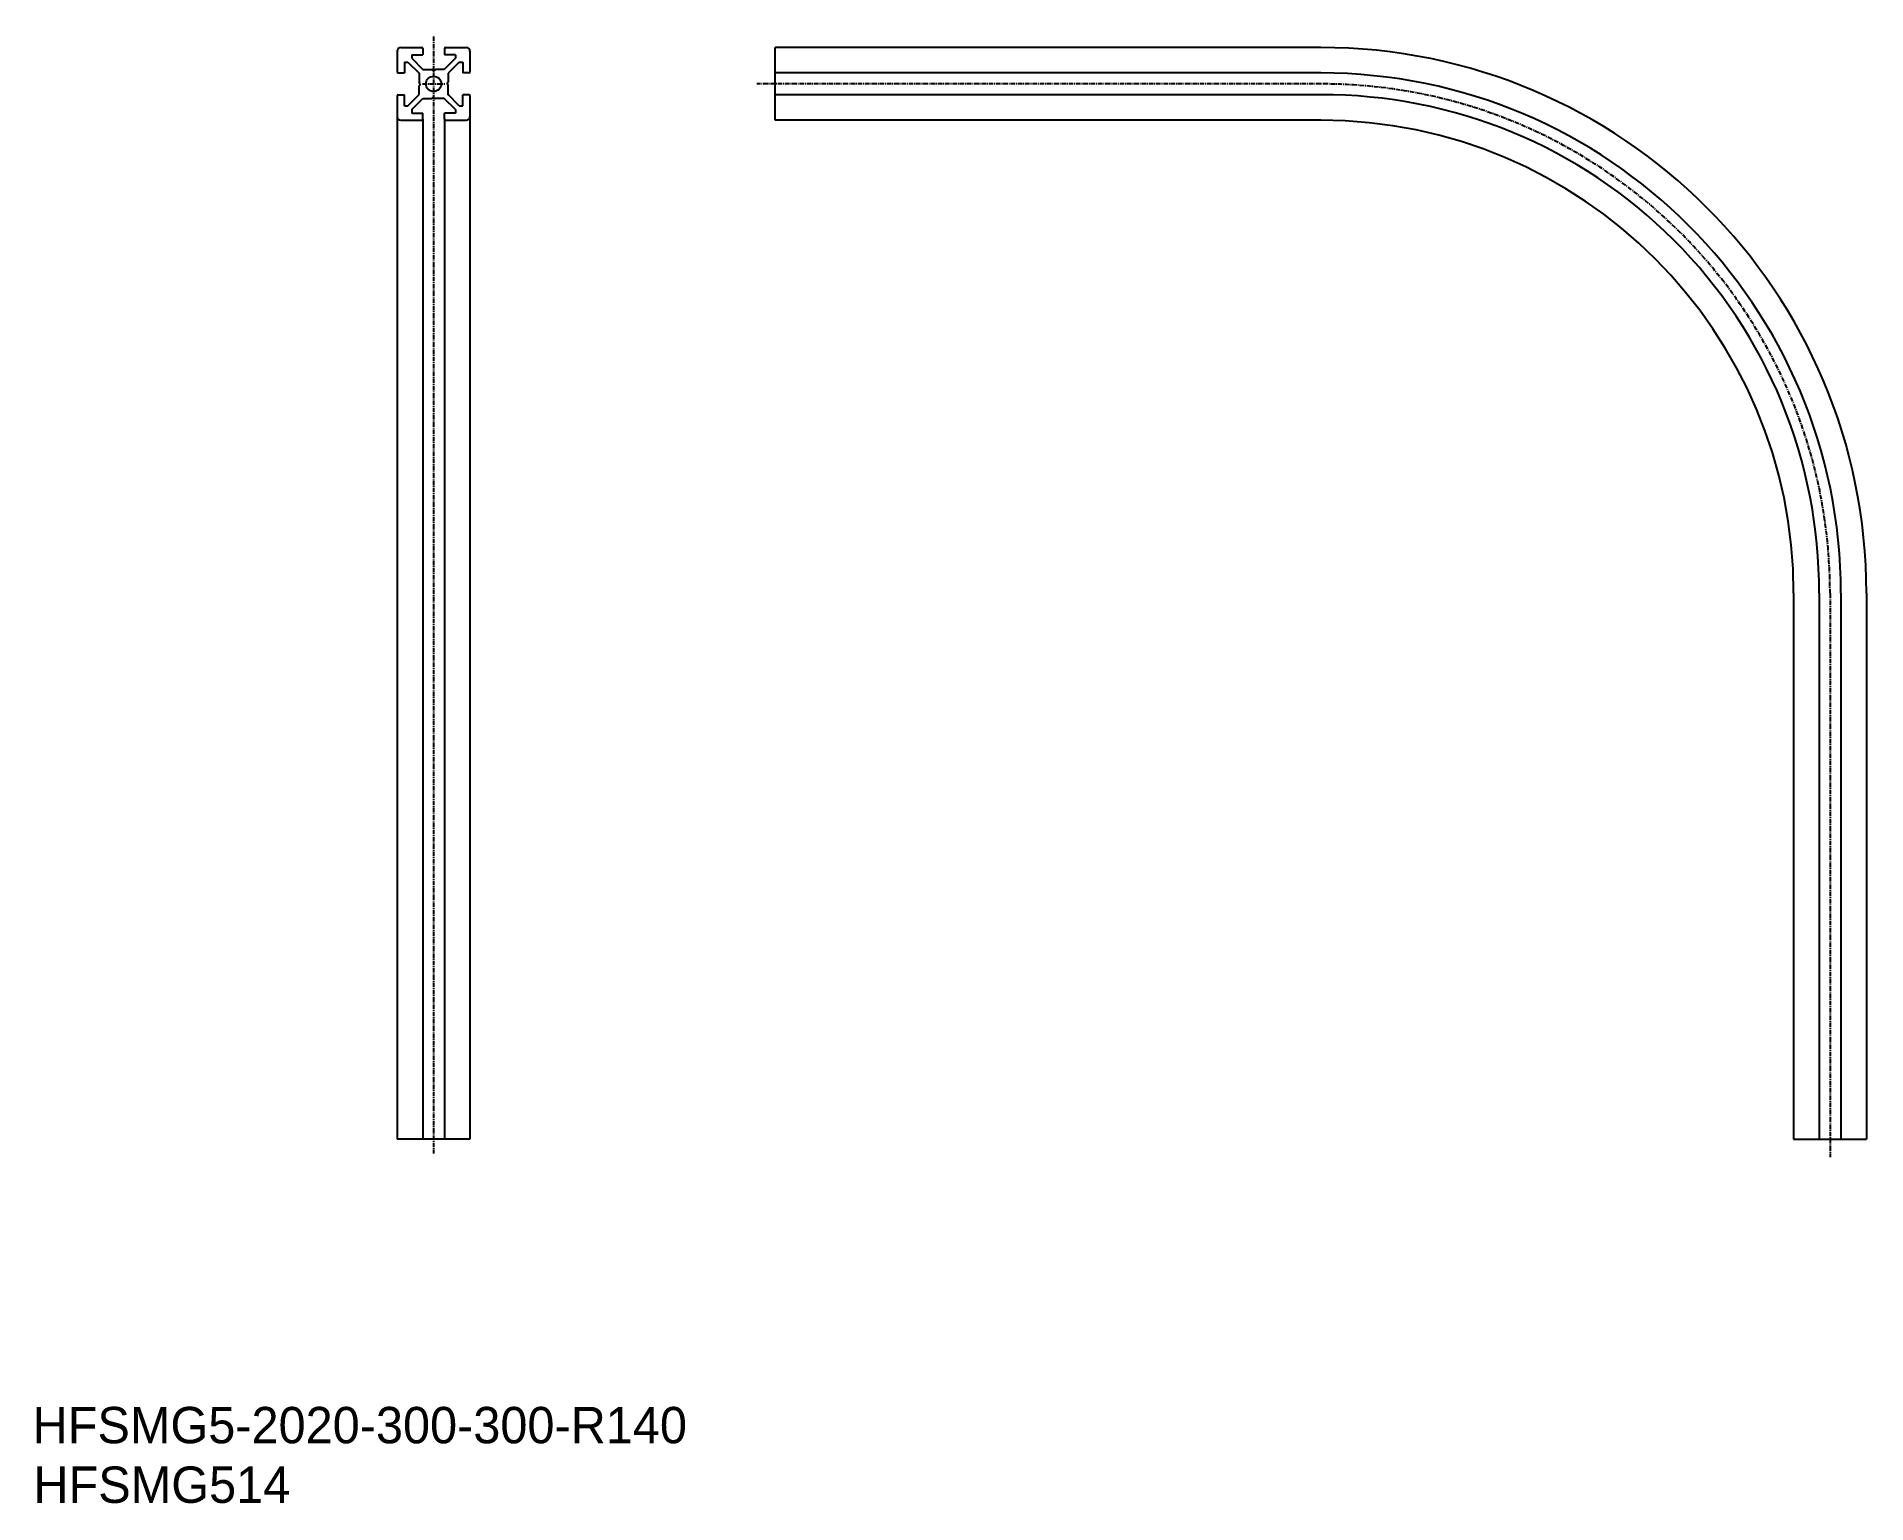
# Model space of a CAD drawing. Extents: x 1 to 504, y 0 to 403.
import ezdxf

# ---------------------------------------------------------------- set-up
doc = ezdxf.new("R2010")
doc.units = 0
doc.linetypes.add('CENTER', pattern=[2, 1.25, -0.25, 0.25, -0.25])
doc.layers.get('0').update_dxf_attribs({"linetype": 'CONTINUOUS'})
doc.layers.add('CENTER', color=1, linetype='CENTER')

msp = doc.modelspace()

# ---------------------------------------------------------------- linework, layer by layer
at = {"color": 7, "linetype": 'CONTINUOUS'}
for p, q in [((100, 399), (100, 393.3)), ((101, 400), (106.7, 400)), ((104, 398), (104, 397.06)), ((104, 398), (107, 398)), ((107, 399.7), (107, 398)), ((113, 399.7), (113, 398)), ((116, 398), (113, 398)), ((113.3, 400), (119, 400)), ((116, 398), (116, 397.06)), ((120, 399), (120, 393.3)), ((353.84, 400), (203.84, 400)), ((203.84, 380), (203.84, 400)), ((100.3, 393), (102, 393)), ((102, 396), (102.94, 396)), ((102, 396), (102, 393)), ((102.94, 396), (106, 392.94)), ((104, 397.06), (107.06, 394)), ((106, 392.94), (106, 390.52)), ((107.06, 394), (109.48, 394)), ((110, 393.7), (109.48, 394)), ((110, 393.7), (110.52, 394)), ((112.94, 394), (110.52, 394)), ((116, 397.06), (112.94, 394)), ((117.06, 396), (114, 392.94)), ((114, 392.94), (114, 390.52)), ((117.06, 396), (118, 396)), ((118, 396), (118, 393)), ((119.7, 393), (118, 393)), ((353.84, 393), (203.84, 393)), ((106.3, 390), (106, 390.52)), ((106.3, 390), (106, 389.48)), ((106, 387.06), (106, 389.48)), ((113.7, 390), (114, 390.52)), ((113.7, 390), (114, 389.48)), ((114, 387.06), (114, 389.48)), ((100, 386.7), (100, 381)), ((100.3, 387), (102, 387)), ((102, 384), (102, 387)), ((102, 384), (102.94, 384)), ((102.94, 384), (106, 387.06)), ((104, 382.94), (107.06, 386)), ((104, 382.94), (104, 382)), ((107.06, 386), (109.48, 386)), ((110, 386.3), (109.48, 386)), ((110, 386.3), (110.52, 386)), ((112.94, 386), (110.52, 386)), ((116, 382.94), (112.94, 386)), ((117.06, 384), (114, 387.06)), ((116, 382.94), (116, 382)), ((117.06, 384), (118, 384)), ((118, 384), (118, 387)), ((119.7, 387), (118, 387)), ((120, 386.7), (120, 381)), ((353.84, 387), (203.84, 387)), ((100, 381), (100, 100)), ((101, 380), (106.7, 380)), ((102.43, 380), (102.43, 380)), ((103.85, 380), (103.85, 380)), ((104, 382), (107, 382)), ((107, 380.3), (107, 382)), ((107, 380.3), (107, 100)), ((113, 380.3), (113, 382)), ((116, 382), (113, 382)), ((113, 380.3), (113, 100)), ((113.3, 380), (119, 380)), ((120, 381), (120, 100)), ((353.84, 380), (203.84, 380)), ((483.84, 250), (483.84, 100)), ((490.84, 250), (490.84, 100)), ((496.84, 250), (496.84, 100)), ((503.84, 250), (503.84, 100)), ((120, 100), (100, 100)), ((483.84, 100), (503.84, 100))]:
    msp.add_line(p, q, dxfattribs=at)
msp.add_circle((110, 390), 2.1, dxfattribs=at)
for centre, radius, start, end in [((101, 399), 1, 90, 180), ((106.7, 399.7), 0.3, 0, 90), ((113.3, 399.7), 0.3, 90, 180), ((119, 399), 1, 0, 90), ((353.84, 250), 150, 0, 90), ((100.3, 393.3), 0.3, 180, 270), ((119.7, 393.3), 0.3, 270, 0), ((353.84, 250), 143, 0, 90), ((100.3, 386.7), 0.3, 90, 180), ((119.7, 386.7), 0.3, 0, 90), ((354.47, 250.64), 136.37, 359.7326, 90.2674), ((101, 381), 1, 180, 270), ((106.7, 380.3), 0.3, 270, 0), ((113.3, 380.3), 0.3, 180, 270), ((119, 381), 1, 270, 0), ((353.84, 250), 130, 0, 90)]:
    msp.add_arc(centre, radius, start, end, dxfattribs=at)
msp.add_point((114, 387.06), dxfattribs=at)
at = {"layer": 'CENTER', "color": 1, "linetype": 'CENTER'}
for p, q in [((110, 403), (110, 96)), ((106.9, 390), (113.1, 390)), ((353.84, 390), (198.84, 390)), ((493.84, 250), (493.84, 95))]:
    msp.add_line(p, q, dxfattribs=at)
msp.add_arc((353.84, 250), 140, 0, 90, dxfattribs=at)

# ---------------------------------------------------------------- texts
at = {"color": 7, "linetype": 'CONTINUOUS'}
for s, p in [('HFSMG5-2020-300-300-R140', (-0.23, 16.38)), ('HFSMG514', (0, 0))]:
    msp.add_text(s, height=10, dxfattribs=at).set_placement(p)

doc.saveas('drawing.dxf')
